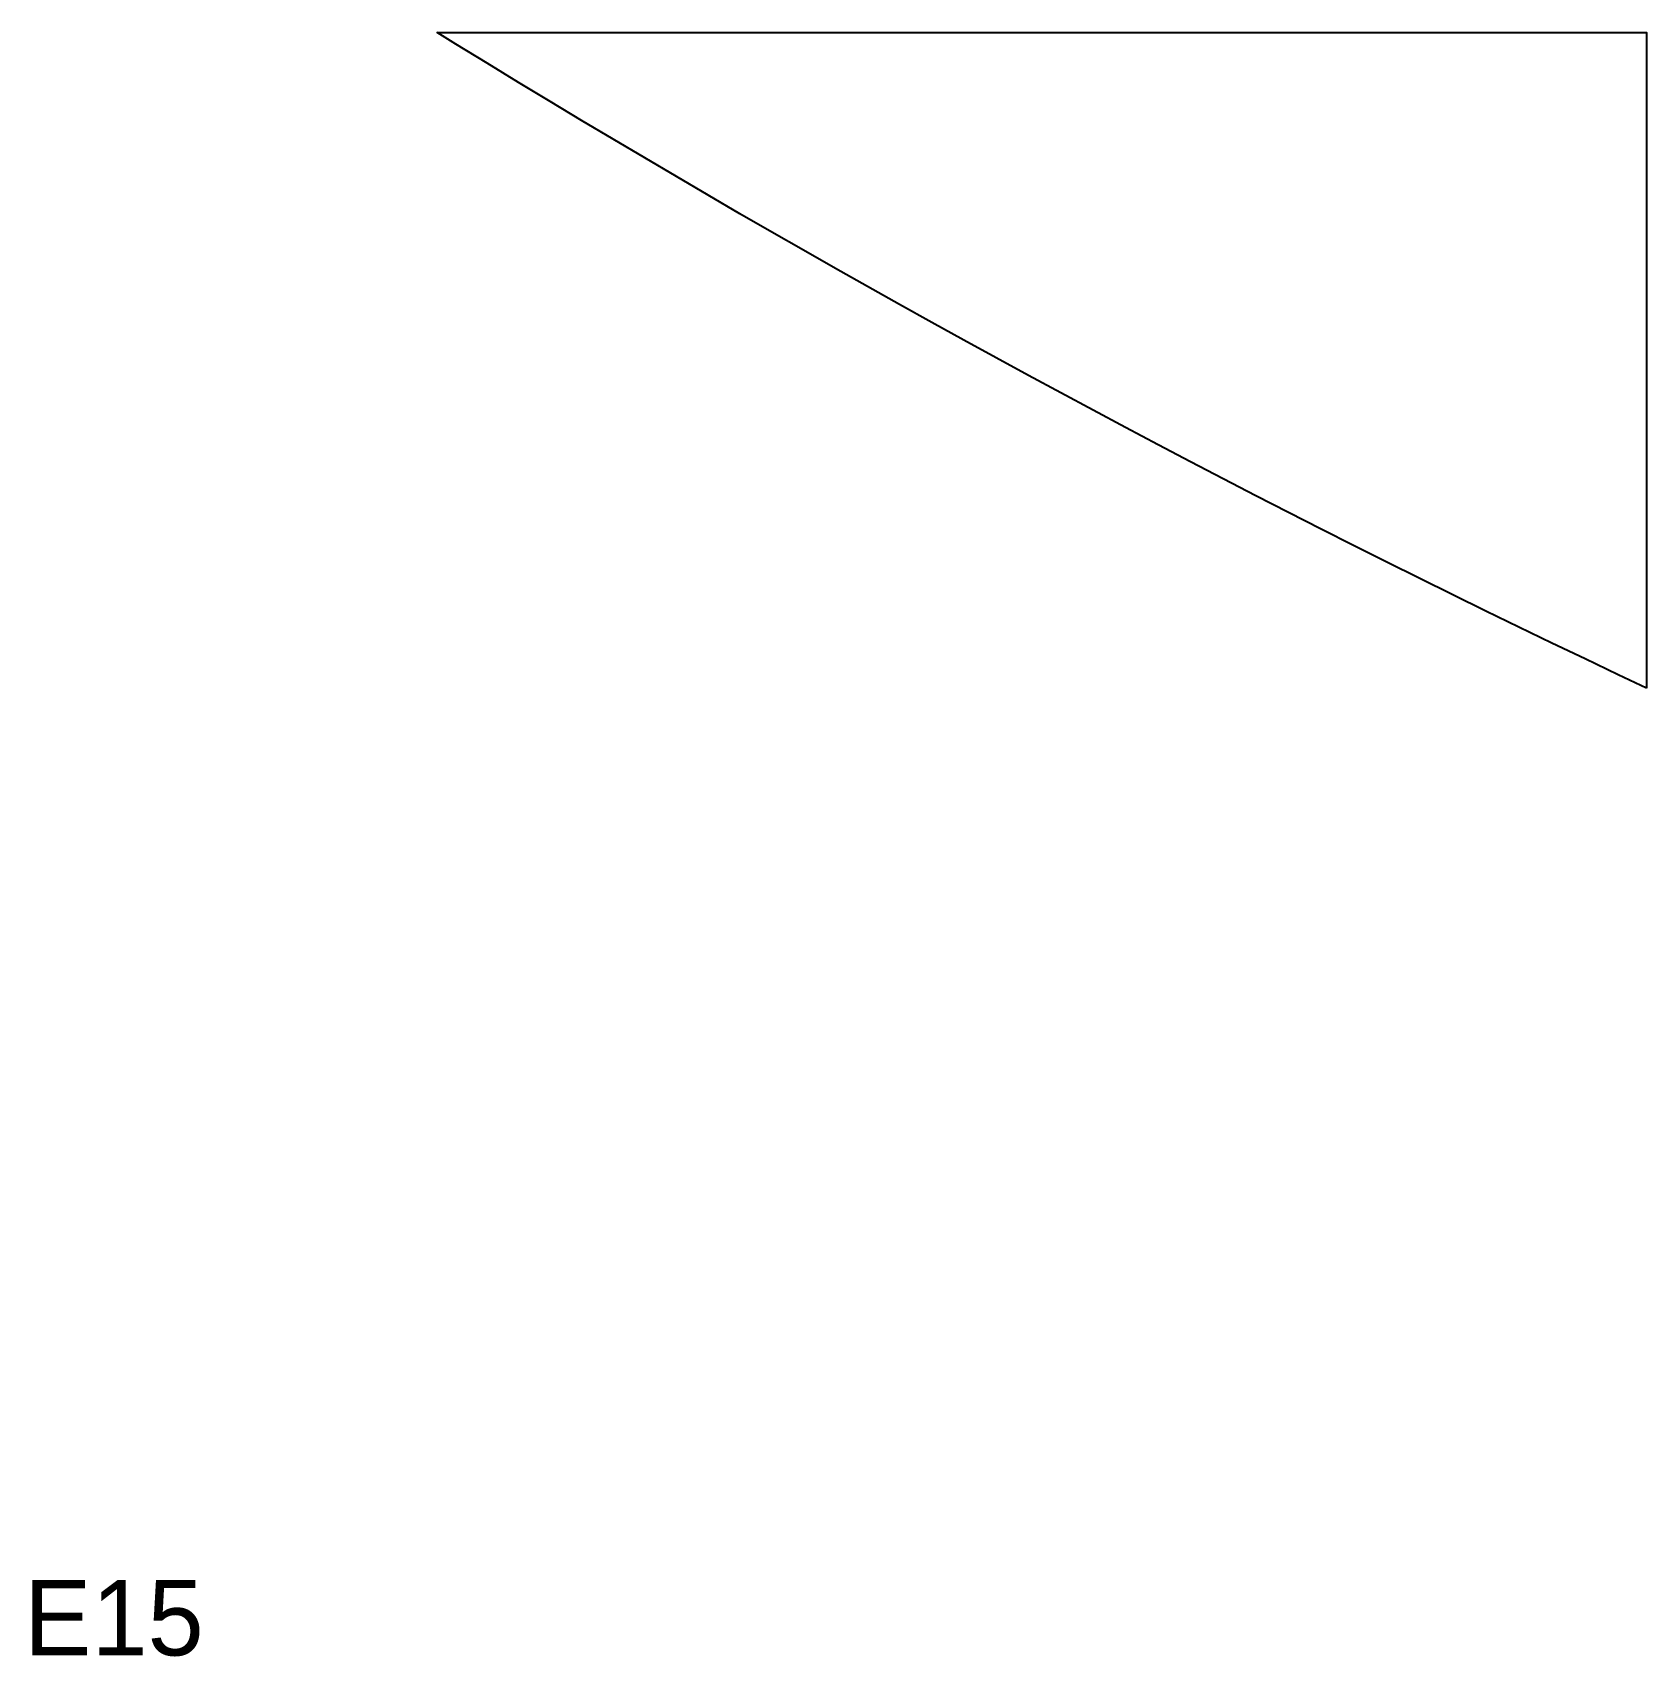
# Model space of a CAD drawing. Header units: millimetres. Extents: x 44 to 900, y 39 to 900.
import ezdxf

# ---------------------------------------------------------------- set-up
doc = ezdxf.new("R2010")
doc.units = ezdxf.units.MM
doc.layers.add('CUT', color=1, linetype='Continuous')
doc.layers.add('ID', color=3, linetype='Continuous')

msp = doc.modelspace()

# ---------------------------------------------------------------- linework, layer by layer
at = {"layer": 'CUT'}
msp.add_lwpolyline([(900, 552.61), (885.03, 559.67), (867.43, 568.02), (849.85, 576.43), (832.31, 584.9), (814.79, 593.42), (797.29, 601.99), (779.82, 610.61), (762.38, 619.29), (744.97, 628.03), (727.58, 636.81), (710.22, 645.65), (692.89, 654.54), (675.58, 663.49), (658.3, 672.49), (641.05, 681.54), (623.83, 690.64), (606.63, 699.8), (589.46, 709.01), (572.32, 718.27), (555.21, 727.59), (538.13, 736.95), (521.08, 746.37), (504.06, 755.85), (487.06, 765.37), (470.1, 774.95), (453.16, 784.58), (436.25, 794.26), (419.38, 803.99), (402.53, 813.77), (385.71, 823.61), (368.93, 833.49), (352.17, 843.43), (335.45, 853.42), (318.75, 863.46), (302.09, 873.56), (285.46, 883.7), (268.86, 893.89), (258.98, 900), (900, 900), (900, 552.61)], close=True, dxfattribs=at)

# ---------------------------------------------------------------- texts
at = {"layer": 'ID'}
msp.add_text('E15', height=40, dxfattribs=at).set_placement((40, 40))

doc.saveas('drawing.dxf')
